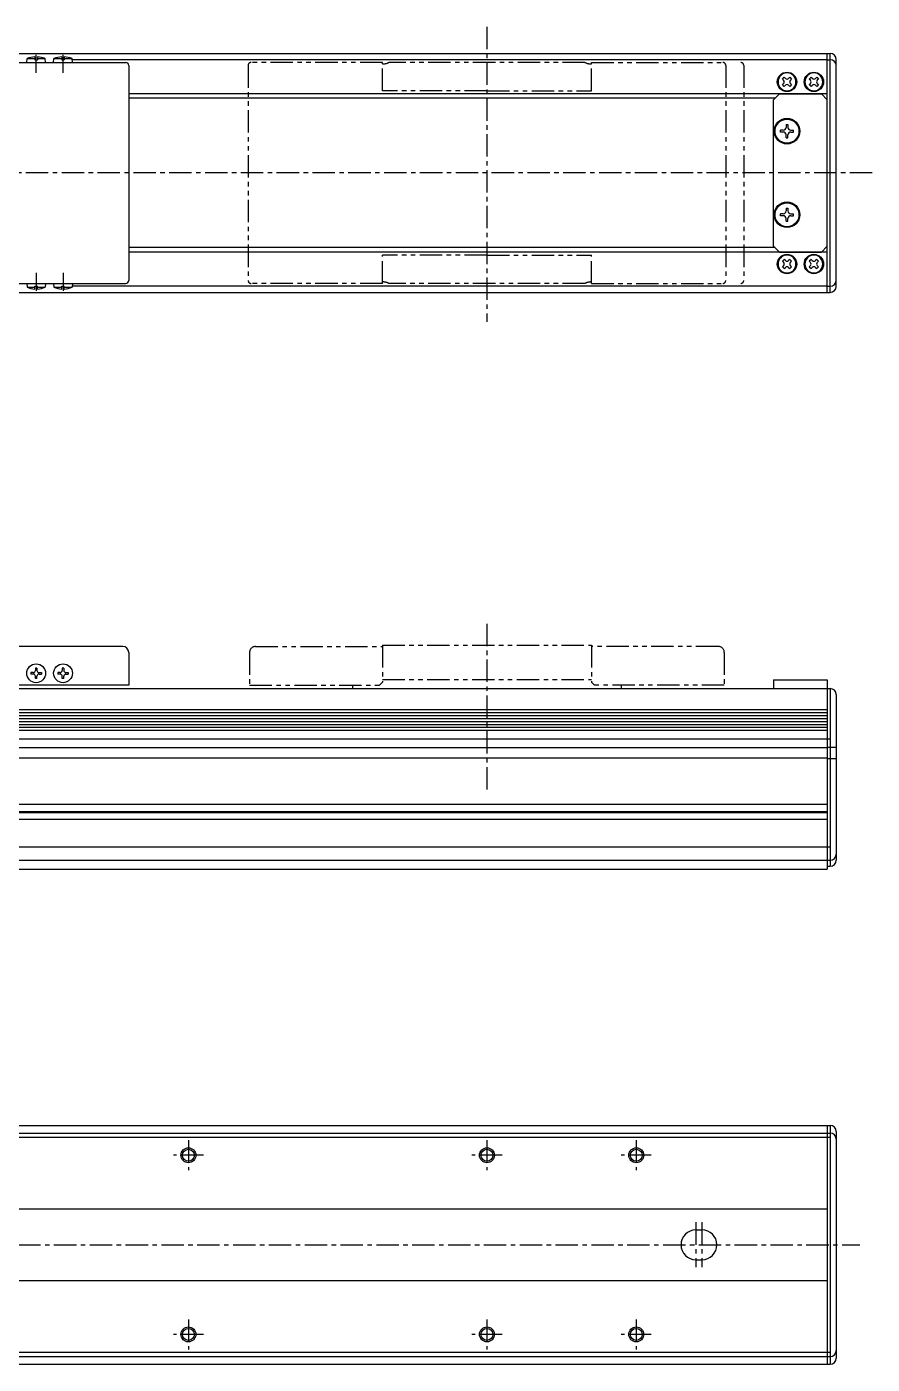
# Model space of a CAD drawing. Extents: x -684 to 58, y -36 to 438.
# Drawn here: x -225.1 to 58.1, y -9.9 to 438 of the extents above; entities that cross this region are included whole.
import ezdxf

# ---------------------------------------------------------------- set-up
doc = ezdxf.new("R2010")
doc.units = 0
for name, pattern in [('CENTER', [12, 7.5, -1.5, 1.5, -1.5]), ('CONTINOUS', [0]), ('PHANTOM', [15, 7.5, -1.5, 1.5, -1.5, 1.5, -1.5])]:
    doc.linetypes.add(name, pattern=pattern)
doc.layers.get('0').update_dxf_attribs({"linetype": 'CONTINUOUS'})
doc.layers.add('CENTER', color=1, linetype='CENTER')

msp = doc.modelspace()

# ---------------------------------------------------------------- linework, layer by layer
at = {"color": 7, "linetype": 'CONTINOUS'}
for p, q in [((-506.96, 429.02), (44.04, 429.02)), ((-235.96, 426.02), (-191.96, 426.02)), ((-225.11, 426.02), (-224.99, 427.32)), ((-224.99, 427.32), (-222.36, 427.32)), ((-222.36, 427.91), (-222.36, 426.92)), ((-222.36, 426.92), (-221.56, 426.92)), ((-221.56, 427.91), (-221.56, 426.92)), ((-221.56, 427.32), (-218.92, 427.32)), ((-218.81, 426.02), (-218.92, 427.32)), ((-216.11, 426.02), (-215.99, 427.32)), ((-215.99, 427.32), (-213.36, 427.32)), ((-213.36, 427.91), (-213.36, 426.92)), ((-213.36, 426.92), (-212.56, 426.92)), ((-212.56, 427.91), (-212.56, 426.92)), ((-212.56, 427.32), (-209.92, 427.32)), ((-209.81, 426.02), (-209.92, 427.32)), ((43.04, 426.95), (-209.81, 426.95)), ((43.04, 349.02), (43.04, 429.02)), ((43.04, 426.95), (44.04, 426.95)), ((44.04, 349.02), (44.04, 429.02)), ((46.04, 351.02), (46.04, 427.02)), ((-190.96, 425.02), (-190.96, 353.02)), ((28, 420.46), (28.61, 421.06)), ((28.61, 421.06), (29.02, 420.65)), ((30.07, 420.65), (30.48, 421.06)), ((30.48, 421.06), (31.08, 420.46)), ((37, 420.46), (37.61, 421.06)), ((37.61, 421.06), (38.02, 420.65)), ((39.07, 420.65), (39.48, 421.06)), ((39.48, 421.06), (40.08, 420.46)), ((28.42, 420.05), (28, 420.46)), ((28, 418.59), (28.42, 419)), ((28.61, 417.99), (28, 418.59)), ((29.02, 418.4), (28.61, 417.99)), ((30.48, 417.99), (30.07, 418.4)), ((31.08, 418.59), (30.48, 417.99)), ((31.08, 420.46), (30.67, 420.05)), ((30.67, 419), (31.08, 418.59)), ((37.42, 420.05), (37, 420.46)), ((37, 418.59), (37.42, 419)), ((37.61, 417.99), (37, 418.59)), ((38.02, 418.4), (37.61, 417.99)), ((39.48, 417.99), (39.07, 418.4)), ((40.08, 418.59), (39.48, 417.99)), ((40.08, 420.46), (39.67, 420.05)), ((39.67, 419), (40.08, 418.59)), ((43.04, 415.52), (-190.96, 415.52)), ((25.54, 414.02), (-190.96, 414.02)), ((25.04, 413.52), (27.04, 415.52)), ((25.04, 364.52), (25.04, 413.52)), ((27.04, 415.52), (41.04, 415.52)), ((43.04, 413.52), (41.04, 415.52)), ((43.04, 364.52), (43.04, 413.52)), ((27.34, 402.71), (27.34, 403.34)), ((28.29, 403.34), (27.34, 403.34)), ((29.23, 405.22), (29.23, 404.28)), ((29.23, 405.22), (29.86, 405.22)), ((29.86, 405.22), (29.86, 404.28)), ((30.8, 403.34), (31.74, 403.34)), ((31.74, 402.71), (31.74, 403.34)), ((28.29, 402.71), (27.34, 402.71)), ((29.23, 400.82), (29.23, 401.77)), ((29.23, 400.82), (29.86, 400.82)), ((29.86, 400.82), (29.86, 401.77)), ((30.8, 402.71), (31.74, 402.71)), ((29.23, 377.22), (29.23, 376.28)), ((29.23, 377.22), (29.86, 377.22)), ((29.86, 377.22), (29.86, 376.28)), ((27.34, 374.71), (27.34, 375.34)), ((28.29, 375.34), (27.34, 375.34)), ((28.29, 374.71), (27.34, 374.71)), ((29.23, 372.82), (29.23, 373.77)), ((29.23, 372.82), (29.86, 372.82)), ((29.86, 372.82), (29.86, 373.77)), ((30.8, 375.34), (31.74, 375.34)), ((30.8, 374.71), (31.74, 374.71)), ((31.74, 374.71), (31.74, 375.34)), ((25.54, 364.02), (-190.96, 364.02)), ((27.04, 362.52), (25.04, 364.52)), ((41.04, 362.52), (43.04, 364.52)), ((43.04, 362.52), (-190.96, 362.52)), ((27.04, 362.52), (41.04, 362.52)), ((28.61, 360.06), (28, 359.46)), ((28, 359.46), (28.42, 359.05)), ((29.02, 359.65), (28.61, 360.06)), ((30.48, 360.06), (30.07, 359.65)), ((31.08, 359.46), (30.48, 360.06)), ((30.67, 359.05), (31.08, 359.46)), ((37.61, 360.06), (37, 359.46)), ((37, 359.46), (37.42, 359.05)), ((38.02, 359.65), (37.61, 360.06)), ((39.48, 360.06), (39.07, 359.65)), ((40.08, 359.46), (39.48, 360.06)), ((39.67, 359.05), (40.08, 359.46)), ((28.42, 358), (28, 357.59)), ((28, 357.59), (28.61, 356.99)), ((28.61, 356.99), (29.02, 357.4)), ((30.07, 357.4), (30.48, 356.99)), ((30.48, 356.99), (31.08, 357.59)), ((31.08, 357.59), (30.67, 358)), ((37.42, 358), (37, 357.59)), ((37, 357.59), (37.61, 356.99)), ((37.61, 356.99), (38.02, 357.4)), ((39.07, 357.4), (39.48, 356.99)), ((39.48, 356.99), (40.08, 357.59)), ((40.08, 357.59), (39.67, 358)), ((-235.96, 352.02), (-191.96, 352.02)), ((-225.11, 352.02), (-224.99, 350.72)), ((-224.99, 350.72), (-222.36, 350.72)), ((-222.36, 350.13), (-222.36, 351.12)), ((-222.36, 351.12), (-221.56, 351.12)), ((-221.56, 350.13), (-221.56, 351.12)), ((-221.56, 350.72), (-218.92, 350.72)), ((-218.81, 352.02), (-218.92, 350.72)), ((-216.11, 352.02), (-215.99, 350.72)), ((-215.99, 350.72), (-213.36, 350.72)), ((-213.36, 351.12), (-212.56, 351.12)), ((-213.36, 350.13), (-213.36, 351.12)), ((-212.56, 350.13), (-212.56, 351.12)), ((-212.56, 350.72), (-209.92, 350.72)), ((-209.81, 352.02), (-209.92, 350.72)), ((43.04, 351.1), (-209.81, 351.1)), ((43.04, 351.1), (44.04, 351.1)), ((-506.96, 349.02), (44.04, 349.02)), ((-192.96, 230.45), (-235.96, 230.45)), ((-190.96, 228.45), (-190.96, 217.45)), ((-222.95, 221.7), (-223.71, 221.7)), ((-223.71, 221.7), (-223.71, 221.2)), ((-222.95, 221.2), (-223.71, 221.2)), ((-222.21, 223.2), (-222.21, 222.44)), ((-221.71, 223.2), (-222.21, 223.2)), ((-222.21, 219.7), (-222.21, 220.45)), ((-221.71, 219.7), (-222.21, 219.7)), ((-221.71, 223.2), (-221.71, 222.44)), ((-221.71, 219.7), (-221.71, 220.45)), ((-220.96, 221.7), (-220.21, 221.7)), ((-220.96, 221.2), (-220.21, 221.2)), ((-220.21, 221.7), (-220.21, 221.2)), ((-213.95, 221.7), (-214.71, 221.7)), ((-214.71, 221.7), (-214.71, 221.2)), ((-213.95, 221.2), (-214.71, 221.2)), ((-213.21, 223.2), (-213.21, 222.44)), ((-212.71, 223.2), (-213.21, 223.2)), ((-213.21, 219.7), (-213.21, 220.45)), ((-212.71, 219.7), (-213.21, 219.7)), ((-212.71, 223.2), (-212.71, 222.44)), ((-212.71, 219.7), (-212.71, 220.45)), ((-211.96, 221.7), (-211.21, 221.7)), ((-211.96, 221.2), (-211.21, 221.2)), ((-211.21, 221.7), (-211.21, 221.2)), ((-506.96, 216.35), (44.04, 216.35)), ((-190.96, 217.45), (-234.96, 217.45)), ((25.04, 219.25), (43.04, 219.25)), ((25.04, 219.25), (25.04, 216.35)), ((43.04, 219.25), (43.04, 216.35)), ((43.04, 216.35), (43.04, 155.85)), ((44.04, 216.35), (44.04, 156.85)), ((46.04, 214.35), (46.04, 158.85)), ((-505.96, 209.33), (43.04, 209.33)), ((-505.96, 208.33), (43.04, 208.33)), ((-505.96, 207.34), (43.04, 207.34)), ((-505.96, 206.35), (43.04, 206.35)), ((-505.96, 205.36), (43.04, 205.36)), ((-505.96, 204.36), (43.04, 204.36)), ((-505.96, 203.37), (43.04, 203.37)), ((-505.96, 202.38), (43.04, 202.38)), ((-506.96, 199.46), (44.04, 199.46)), ((-505.96, 196.6), (43.04, 196.6)), ((-505.96, 193.1), (43.04, 193.1)), ((43.04, 196.75), (46.04, 196.75)), ((43.04, 192.95), (46.04, 192.95)), ((-508.96, 177.68), (43.04, 177.68)), ((-505.96, 175.15), (43.04, 175.15)), ((-505.96, 174.85), (43.04, 174.85)), ((-508.96, 172.61), (43.04, 172.61)), ((-506.96, 163.35), (44.04, 163.35)), ((-506.96, 158.85), (44.04, 158.85)), ((43.04, 156.85), (44.04, 156.85)), ((-505.96, 155.85), (43.04, 155.85)), ((-506.96, 70.06), (44.04, 70.06)), ((-506.96, 67.46), (44.04, 67.46)), ((43.04, 70.06), (43.04, -9.94)), ((44.04, 70.06), (44.04, -9.94)), ((46.04, 68.06), (46.04, -7.94)), ((-506.96, 66.06), (44.04, 66.06)), ((-505.96, 42.06), (43.04, 42.06)), ((-0.96, 35.06), (1.04, 35.06)), ((-0.96, 25.06), (1.04, 25.06)), ((-505.96, 18.06), (43.04, 18.06)), ((-506.96, -5.94), (44.04, -5.94)), ((-506.96, -7.34), (44.04, -7.34)), ((-506.96, -9.94), (44.04, -9.94))]:
    msp.add_line(p, q, dxfattribs=at)
at = {"color": 3, "linetype": 'PHANTOM'}
for p, q in [((-105.96, 426.02), (-149.96, 426.02)), ((-105.96, 416.52), (-105.96, 426.02)), ((-38.14, 426.02), (-103.78, 426.02)), ((-35.96, 426.02), (8.04, 426.02)), ((-35.96, 416.52), (-35.96, 426.02)), ((-150.96, 425.02), (-150.96, 353.02)), ((9.04, 425.02), (9.04, 353.02)), ((15.04, 425.02), (15.04, 353.02)), ((-70.96, 416.52), (-105.96, 416.52)), ((-70.96, 416.52), (-35.96, 416.52)), ((-70.96, 361.52), (-105.96, 361.52)), ((-105.96, 352.02), (-105.96, 361.52)), ((-70.96, 361.52), (-35.96, 361.52)), ((-35.96, 352.02), (-35.96, 361.52)), ((-105.96, 352.02), (-149.96, 352.02)), ((-38.14, 352.02), (-103.78, 352.02)), ((-35.96, 352.02), (8.04, 352.02)), ((-150.46, 228.45), (-150.46, 217.45)), ((-148.46, 230.45), (-105.96, 230.45)), ((-105.96, 230.85), (-35.96, 230.85)), ((-105.96, 230.85), (-105.96, 218.45)), ((-35.96, 230.85), (-35.96, 218.45)), ((6.54, 230.45), (-35.96, 230.45)), ((8.54, 228.45), (8.54, 217.45)), ((-150.46, 217.45), (-106.96, 217.45)), ((-115.96, 217.45), (-115.96, 216.35)), ((-106.96, 217.45), (-105.96, 218.45)), ((-105.96, 219.38), (-35.96, 219.38)), ((-34.96, 217.45), (-35.96, 218.45)), ((8.54, 217.45), (-34.96, 217.45)), ((-25.96, 217.45), (-25.96, 216.35))]:
    msp.add_line(p, q, dxfattribs=at)
at = {"color": 7, "linetype": 'CONTINOUS'}
for centre, radius in [((29.54, 419.52), 3.25), ((38.54, 419.52), 3.25), ((29.54, 403.02), 4.3), ((29.54, 403.02), 4), ((29.54, 375.02), 4.3), ((29.54, 375.02), 4), ((29.54, 358.52), 3.25), ((38.54, 358.52), 3.25), ((-221.96, 221.45), 3.15), ((-212.96, 221.45), 3.15), ((-170.96, 60.06), 2.5), ((-170.96, 60.06), 2), ((-70.96, 60.06), 2.5), ((-70.96, 60.06), 2), ((-20.96, 60.06), 2.5), ((-20.96, 60.06), 2), ((-170.96, 0.06), 2.5), ((-170.96, 0.06), 2), ((-70.96, 0.06), 2.5), ((-70.96, 0.06), 2), ((-20.96, 0.06), 2.5), ((-20.96, 0.06), 2)]:
    msp.add_circle(centre, radius, dxfattribs=at)
for centre, radius, start, end in [((-221.96, 419.94), 7.98, 92.8723, 112.3565), ((-221.96, 419.94), 7.98, 67.6435, 87.1277), ((-212.96, 419.94), 7.98, 92.8723, 112.3565), ((-212.96, 419.94), 7.98, 67.6435, 87.1277), ((-191.96, 425.02), 1, 0, 90), ((44.04, 427.02), 2, 0, 90), ((44.04, 424.95), 2, 0, 90), ((29.54, 419.52), 3, 0.0003, 0), ((38.54, 419.52), 3, 0.0003, 0), ((27.89, 419.52), 0.742, 315, 44.9999), ((29.54, 421.17), 0.742, 225, 315), ((29.54, 417.87), 0.742, 45, 134.9999), ((31.19, 419.52), 0.742, 135, 224.9999), ((36.89, 419.52), 0.742, 315, 44.9999), ((38.54, 421.17), 0.742, 225, 315), ((38.54, 417.87), 0.742, 45, 134.9999), ((40.19, 419.52), 0.742, 135, 224.9999), ((28.29, 404.28), 0.94, 270, 0), ((30.8, 404.28), 0.94, 180, 270), ((28.29, 401.77), 0.94, 0, 90.0001), ((30.8, 401.77), 0.94, 90, 180), ((28.29, 376.28), 0.94, 270, 0), ((30.8, 376.28), 0.94, 180, 270), ((28.29, 373.77), 0.94, 0, 90.0001), ((30.8, 373.77), 0.94, 90, 180), ((29.54, 358.52), 3, 0, 359.9997), ((27.89, 358.52), 0.742, 315.0001, 45), ((29.54, 360.17), 0.742, 225.0001, 315), ((31.19, 358.52), 0.742, 135.0001, 225), ((38.54, 358.52), 3, 0, 359.9997), ((36.89, 358.52), 0.742, 315.0001, 45), ((38.54, 360.17), 0.742, 225.0001, 315), ((40.19, 358.52), 0.742, 135.0001, 225), ((29.54, 356.87), 0.742, 45, 135), ((38.54, 356.87), 0.742, 45, 135), ((-221.96, 358.11), 7.98, 247.6435, 267.1277), ((-221.96, 358.11), 7.98, 272.8723, 292.3565), ((-212.96, 358.11), 7.98, 247.6435, 267.1277), ((-212.96, 358.11), 7.98, 272.8723, 292.3565), ((-191.96, 353.02), 1, 270, 0), ((44.04, 353.1), 2, 270, 0), ((44.04, 351.02), 2, 270, 0), ((-192.96, 228.45), 2, 0, 90), ((-222.95, 222.44), 0.748, 270, 0), ((-222.95, 220.45), 0.748, 360, 90), ((-220.96, 222.44), 0.748, 180, 270), ((-220.96, 220.45), 0.748, 89.9999, 180), ((-213.95, 222.44), 0.748, 270, 0), ((-213.95, 220.45), 0.748, 360, 90), ((-211.96, 222.44), 0.748, 180, 270), ((-211.96, 220.45), 0.748, 89.9999, 180), ((44.04, 214.35), 2, 0, 90), ((44.04, 160.85), 2, 270, 0), ((44.04, 158.85), 2, 270, 0), ((44.04, 68.06), 2, 0, 90), ((44.04, 65.46), 2, 0, 90), ((-0.96, 30.06), 5, 90, 270), ((1.04, 30.06), 5, 270, 90), ((44.04, -5.34), 2, 270, 0), ((44.04, -7.94), 2, 270, 0)]:
    msp.add_arc(centre, radius, start, end, dxfattribs=at)
at = {"color": 3, "linetype": 'PHANTOM'}
for centre, radius, start, end in [((-149.96, 425.02), 1, 90, 180), ((-105.96, 430.52), 5, 270, 295.8419), ((-35.96, 430.52), 5, 244.1581, 270), ((8.04, 425.02), 1, 0, 90), ((14.04, 425.02), 1, 0, 90), ((-149.96, 353.02), 1, 180, 270), ((-105.96, 347.52), 5, 64.1581, 90), ((-35.96, 347.52), 5, 90, 115.8419), ((8.04, 353.02), 1, 270, 0), ((14.04, 353.02), 1, 270, 0), ((-148.46, 228.45), 2, 90, 180), ((6.54, 228.45), 2, 0, 90)]:
    msp.add_arc(centre, radius, start, end, dxfattribs=at)
at = {"layer": 'CENTER', "color": 1, "linetype": 'CENTER'}
for p, q in [((-70.96, 437.98), (-70.96, 339.2)), ((-221.96, 422.52), (-221.96, 428.52)), ((-212.96, 422.52), (-212.96, 428.52)), ((58.1, 389.02), (-546.14, 389.02)), ((-221.96, 355.52), (-221.96, 349.52)), ((-212.96, 355.52), (-212.96, 349.52)), ((-70.96, 238.05), (-70.96, 181.47)), ((-170.96, 65.1), (-170.96, 55.02)), ((-70.96, 65.1), (-70.96, 55.02)), ((-20.96, 65.1), (-20.96, 55.02)), ((-165.92, 60.06), (-176, 60.06)), ((-65.92, 60.06), (-76, 60.06)), ((-15.92, 60.06), (-26, 60.06)), ((-0.96, 37.6), (-0.96, 22.52)), ((1.04, 37.6), (1.04, 22.52)), ((-551.99, 30.06), (53.97, 30.06)), ((-170.96, 5.1), (-170.96, -4.98)), ((-70.96, 5.1), (-70.96, -4.98)), ((-20.96, 5.1), (-20.96, -4.98)), ((-165.92, 0.06), (-176, 0.06)), ((-65.92, 0.06), (-76, 0.06)), ((-15.92, 0.06), (-26, 0.06))]:
    msp.add_line(p, q, dxfattribs=at)

doc.saveas('drawing.dxf')
